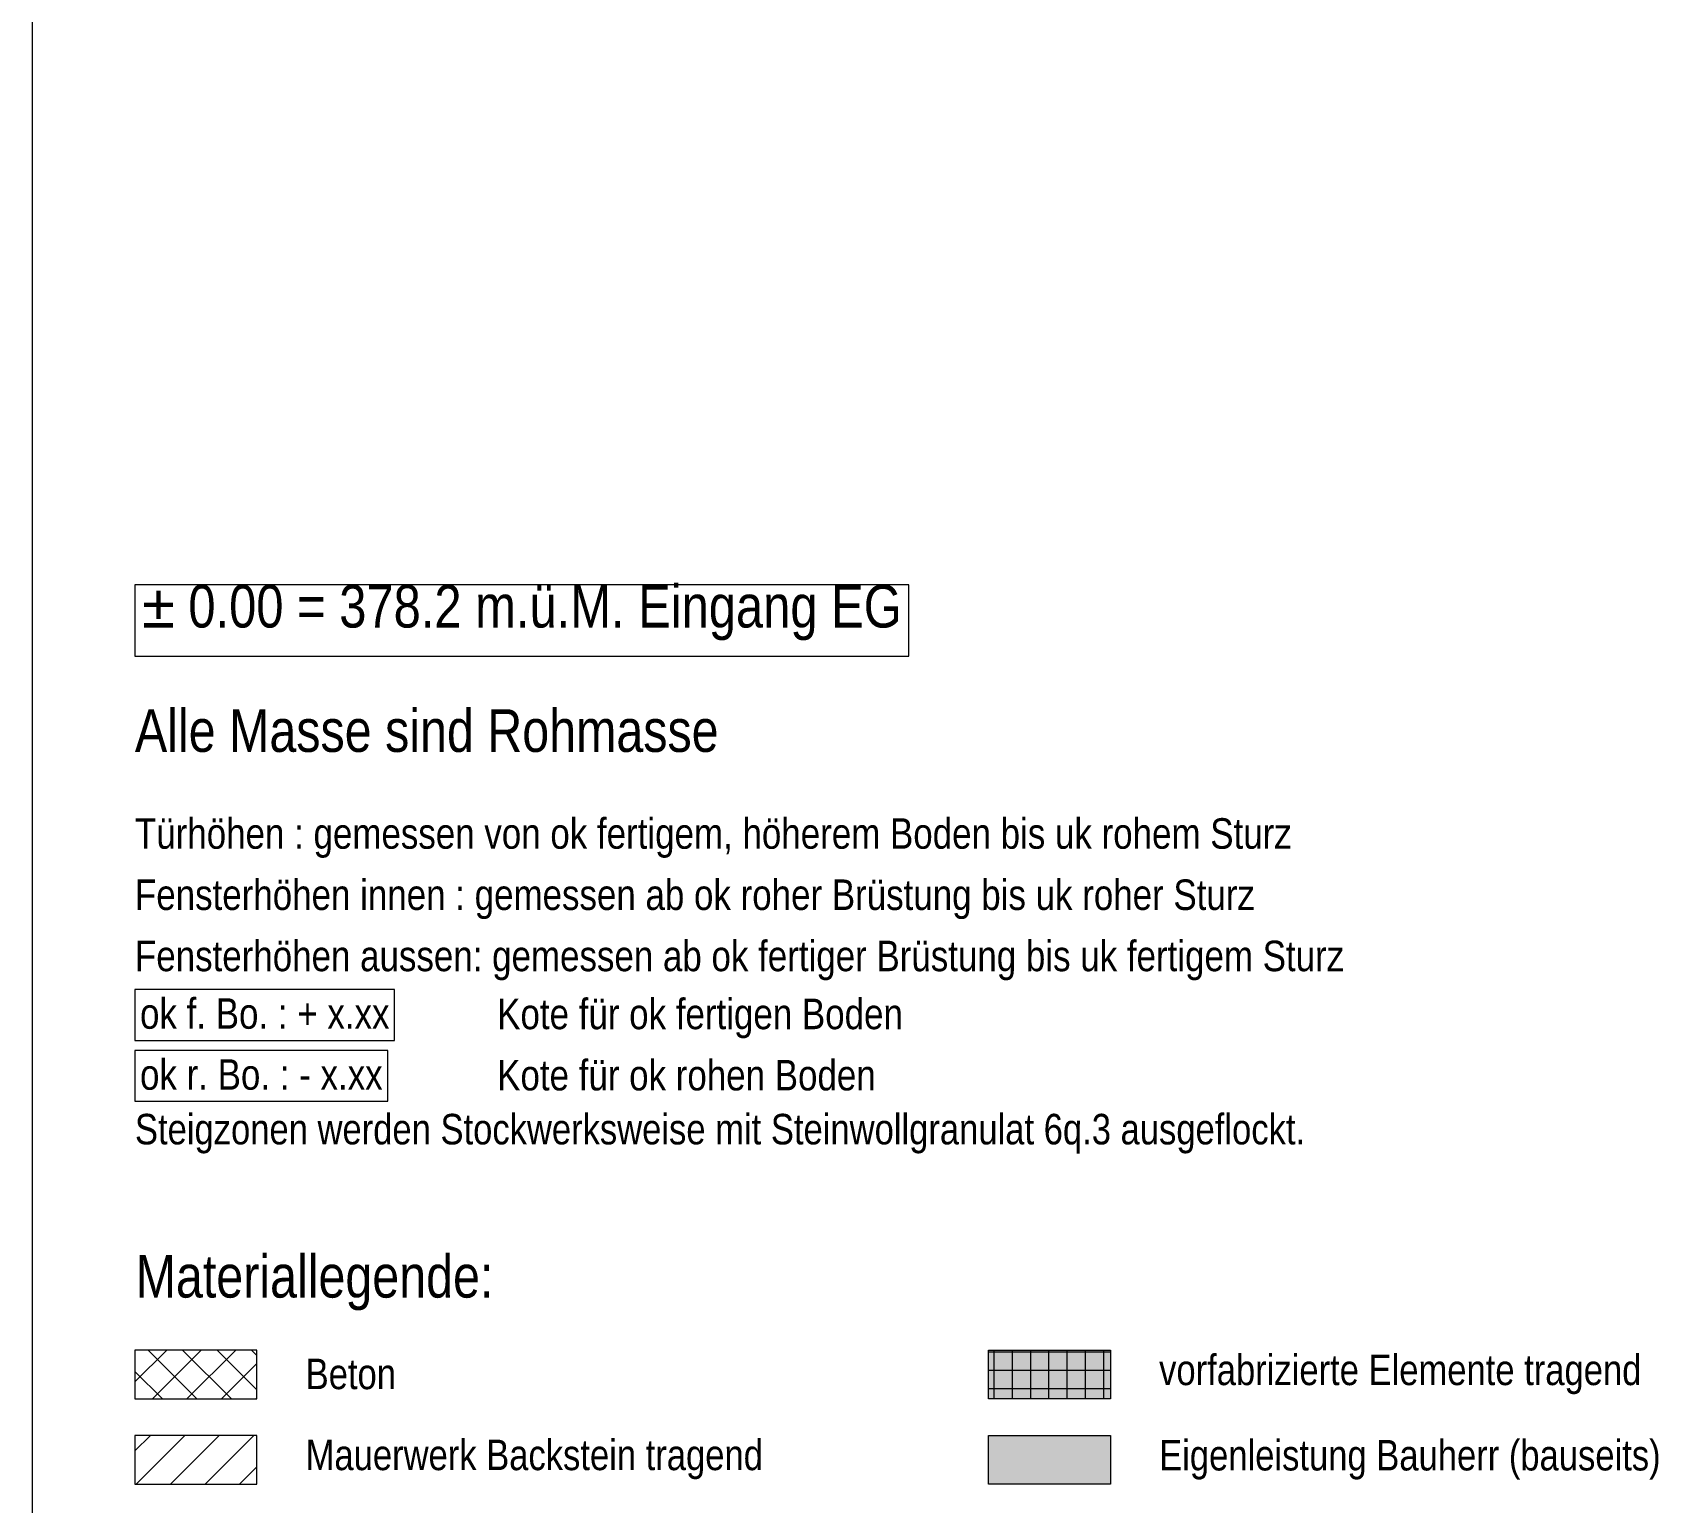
# Model space of a CAD drawing. Header units: metres. Extents: x -117 to -12, y 122 to 163.
# Drawn here: x -117.04 to -110.38, y 147.06 to 153.08 of the extents above; entities that cross this region are included whole.
import ezdxf

# ---------------------------------------------------------------- set-up
doc = ezdxf.new("R2010")
doc.units = ezdxf.units.M
doc.linetypes.add('AUSGEZOGEN', pattern=[0])
doc.layers.add('XR$1$Plankopf', color=7, linetype='AUSGEZOGEN', lineweight=13)
doc.styles.add('ARIALNARROW', font='ARIALN.TTF')

msp = doc.modelspace()

# ---------------------------------------------------------------- hatches: boundary and pattern name
at = {"layer": 'XR$1$Plankopf'}
h = msp.add_hatch(dxfattribs=at)
h.set_pattern_fill('SCHRAFFUR_3', color=256, scale=0.05, style=0, pattern_type=2)
h.set_pattern_definition([(45, (0, 0), (-0.07071068, 0.07071068), []), (135, (0, 0), (-0.07071068, -0.07071068), [])])
h.paths.add_polyline_path([(-116.6233, 147.4821), (-116.1233, 147.4821), (-116.1233, 147.6821), (-116.6233, 147.6821)], flags=0)
h = msp.add_hatch(dxfattribs=at)
h.set_pattern_fill('SCHRAFFUR_7', color=256, scale=0.05, style=0, pattern_type=2)
h.set_pattern_definition([(0, (0, 0), (0, 0.075), []), (90, (0, 0), (-0.075, 5e-18), [])])
h.paths.add_polyline_path([(-112.6233, 147.4821), (-112.6233, 147.6821), (-113.1233, 147.6821), (-113.1233, 147.4821)], flags=0)
for color, points in [(252, [(-113.1233, 147.6821), (-113.1233, 147.4821), (-112.6233, 147.4821), (-112.6233, 147.6821)]), (202, [(-113.1233, 147.3321), (-113.1233, 147.1321), (-112.6233, 147.1321), (-112.6233, 147.3321)])]:
    msp.add_hatch(color=color, dxfattribs=at).paths.add_polyline_path(points)
h = msp.add_hatch(dxfattribs=at)
h.set_pattern_fill('SCHRAFFUR_1', color=256, scale=0.05, style=0, pattern_type=2)
h.set_pattern_definition([(45, (0, 0), (-0.14142136, 0.14142136), []), (45, (-0.07071, 0.07071), (-0.14142136, 0.14142136), [])])
h.paths.add_polyline_path([(-116.6233, 147.1321), (-116.1233, 147.1321), (-116.1233, 147.3321), (-116.6233, 147.3321)], flags=0)

# ---------------------------------------------------------------- linework, layer by layer
for p, q in [((-117.0433, 122.1121), (-117.0433, 159.1121)), ((-113.4491, 150.8195), (-116.6233, 150.8195)), ((-116.6233, 150.8195), (-116.6233, 150.5278)), ((-113.4491, 150.5278), (-113.4491, 150.8195)), ((-116.6233, 150.5278), (-113.4491, 150.5278)), ((-115.5586, 149.1604), (-116.6233, 149.1604)), ((-116.6233, 149.1604), (-116.6233, 148.9521)), ((-115.5586, 148.9521), (-115.5586, 149.1604)), ((-116.6233, 148.9521), (-115.5586, 148.9521)), ((-115.5867, 148.9104), (-116.6233, 148.9104)), ((-116.6233, 148.9104), (-116.6233, 148.7021)), ((-115.5867, 148.7021), (-115.5867, 148.9104)), ((-116.6233, 148.7021), (-115.5867, 148.7021)), ((-116.1233, 147.6821), (-116.6233, 147.6821)), ((-116.6233, 147.6821), (-116.6233, 147.4821)), ((-116.1233, 147.4821), (-116.1233, 147.6821)), ((-113.1233, 147.6821), (-112.6233, 147.6821)), ((-113.1233, 147.4821), (-113.1233, 147.6821)), ((-112.6233, 147.6821), (-112.6233, 147.4821)), ((-116.6233, 147.4821), (-116.1233, 147.4821)), ((-112.6233, 147.4821), (-113.1233, 147.4821)), ((-116.1233, 147.3321), (-116.6233, 147.3321)), ((-116.6233, 147.3321), (-116.6233, 147.1321)), ((-116.1233, 147.1321), (-116.1233, 147.3321)), ((-113.1233, 147.3321), (-112.6233, 147.3321)), ((-113.1233, 147.1321), (-113.1233, 147.3321)), ((-112.6233, 147.3321), (-112.6233, 147.1321)), ((-116.6233, 147.1321), (-116.1233, 147.1321)), ((-112.6233, 147.1321), (-113.1233, 147.1321))]:
    msp.add_line(p, q, dxfattribs=at)

# ---------------------------------------------------------------- texts
at = {"layer": 'XR$1$Plankopf', "style": 'ARIALNARROW'}
for s, insert, char_height, width, attachment_point in [('\\W1.00;±\\~0.00\\~=\\~378.2\\~m.ü.M.\\~Eingang\\~EG', (-116.5942, 150.592), 0.175, 3.187724, 7), ('\\W0.99;Alle\\~Masse\\~sind\\~Rohmasse', (-116.6233, 150.1324), 0.175, 2.490179, 7), ('ok\\~f.\\~Bo.\\~:\\~+\\~x.xx', (-116.6025, 148.9979), 0.125, 0.0625, 7), ('ok\\~r.\\~Bo.\\~:\\~-\\~x.xx', (-116.6025, 148.7479), 0.125, 0.0625, 7), ('\\W0.99;Steigzonen\\~werden\\~Stockwerksweise\\~mit\\~Steinwollgranulat\\~6q.3\\~ausgeflockt.', (-116.6233, 148.4878), 0.125, 4.885052, 7), ('\\W0.99;Materiallegende:', (-115.8869, 147.8445), 0.175, 1.559697, 8), ('\\W0.99;Beton', (-115.9233, 147.5834), 0.125, 0.434925, 4), ('\\W0.99;vorfabrizierte\\~Elemente\\~tragend', (-112.4233, 147.5821), 0.125, 2.049598, 4), ('\\W0.99;Mauerwerk\\~Backstein\\~tragend', (-115.9233, 147.2334), 0.125, 1.947538, 4), ('\\W0.99;Eigenleistung\\~Bauherr\\~(bauseits)', (-112.4233, 147.2321), 0.125, 2.128764, 4)]:
    msp.add_mtext(s, dxfattribs=dict(at, insert=insert, char_height=char_height, width=width, attachment_point=attachment_point))
at = {"layer": 'XR$1$Plankopf', "char_height": 0.125, "attachment_point": 1, "line_spacing_factor": 1.204819, "style": 'ARIALNARROW'}
for s, insert, width in [('{\\fArial Narrow|i0|b0;\\H0.125000;\\W1.000000;\\C7;Türhöhen : gemessen von ok fertigem, höherem Boden bis uk rohem Sturz}\\P{\\fArial Narrow|i0|b0;\\H0.125000;\\W1.000000;\\C7;Fensterhöhen innen : gemessen ab ok roher Brüstung bis uk roher Sturz}\\P{\\fArial Narrow|i0|b0;\\H0.125000;\\W1.000000;\\C7;Fensterhöhen aussen: gemessen ab ok fertiger Brüstung bis uk fertigem Sturz}\\P', (-116.6233, 149.8628), 6.18711), ('{\\fArial Narrow|i0|b0;\\H0.125000;\\W1.000000;\\C7;Kote für ok fertigen Boden}\\P{\\fArial Narrow|i0|b0;\\H0.125000;\\W1.000000;\\C7;Kote für ok rohen Boden}\\P', (-115.1379, 149.1229), 2.162133)]:
    msp.add_mtext(s, dxfattribs=dict(at, insert=insert, width=width))

doc.saveas('drawing.dxf')
